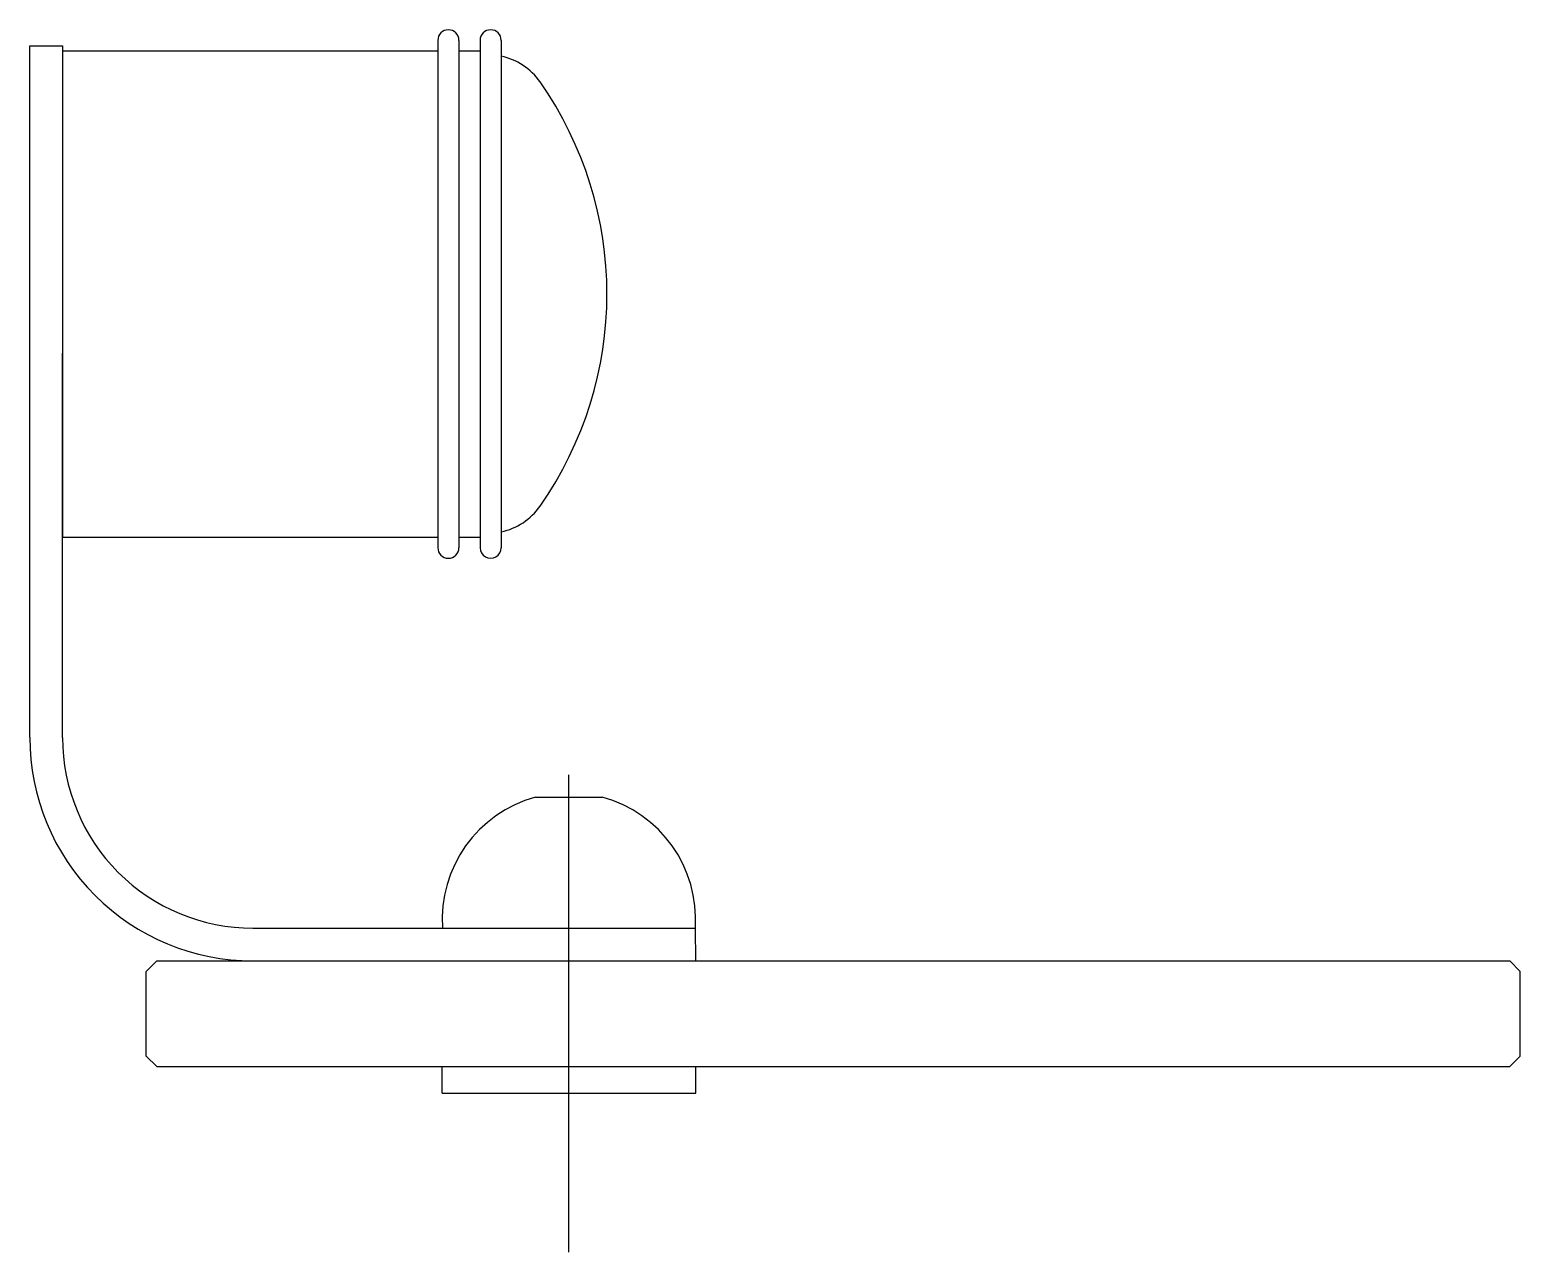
# Model space of a CAD drawing. Extents: x -356.222 to -356.08, y 0.705 to 0.822.
import ezdxf

# ---------------------------------------------------------------- set-up
doc = ezdxf.new("R2010")
doc.units = 0
doc.header["$LTSCALE"] = 0.2
doc.header["$MEASUREMENT"] = 0
doc.linetypes.add('AXES', pattern=[0.54, 0.3, -0.08, 0.08, -0.08])
doc.linetypes.add('CONTINU', pattern=[0])
doc.layers.get('0').update_dxf_attribs({"linetype": 'CONTINUOUS'})
doc.layers.add('DECA_EIXOS', color=5, linetype='AXES')

msp = doc.modelspace()

# ---------------------------------------------------------------- linework, layer by layer
at = {"linetype": 'CONTINU'}
for points in [[(-356.18092, 0.82085, 0.999883), (-356.18293, 0.82085)], [(-356.17689, 0.82085, 0.999926), (-356.1789, 0.82085)], [(-356.17319, 0.81689, 0.190148), (-356.17689, 0.81934)], [(-356.17319, 0.77646, 0.315419), (-356.17319, 0.81689)], [(-356.17689, 0.77401, 0.19014), (-356.17319, 0.77646)], [(-356.18293, 0.7725, 0.999976), (-356.18092, 0.7725)], [(-356.1789, 0.7725, 1.000004), (-356.17689, 0.7725)], [(-356.22181, 0.7544, 0.414654), (-356.20056, 0.73312)], [(-356.21869, 0.75438, 0.414364), (-356.20056, 0.73624)], [(-356.17361, 0.74873, 0.357459), (-356.18249, 0.73624)], [(-356.15839, 0.73624, 0.357459), (-356.16727, 0.74873)]]:
    msp.add_lwpolyline(points, format="xyb", dxfattribs=at)
for points in [[(-356.22181, 0.7544), (-356.22181, 0.82034)], [(-356.22181, 0.82034), (-356.21869, 0.82034)], [(-356.21869, 0.82034), (-356.21869, 0.77351)], [(-356.21869, 0.81984), (-356.18293, 0.81984)], [(-356.18293, 0.82085), (-356.18293, 0.7725)], [(-356.18092, 0.82085), (-356.18092, 0.7725)], [(-356.18092, 0.81984), (-356.1789, 0.81984)], [(-356.1789, 0.82085), (-356.1789, 0.7725)], [(-356.17689, 0.82085), (-356.17689, 0.7725)], [(-356.21869, 0.75438), (-356.21869, 0.79103)], [(-356.21869, 0.78176), (-356.21869, 0.78781)], [(-356.21869, 0.77351), (-356.18293, 0.77351)], [(-356.18092, 0.77351), (-356.1789, 0.77351)], [(-356.17361, 0.74873), (-356.16727, 0.74873)], [(-356.20056, 0.73624), (-356.15839, 0.73624)], [(-356.15835, 0.73312), (-356.15839, 0.73624)], [(-356.21073, 0.73211), (-356.20972, 0.73312)], [(-356.20972, 0.73312), (-356.15835, 0.73312)], [(-356.16289, 0.73312), (-356.08079, 0.73312)], [(-356.08079, 0.73312), (-356.07979, 0.73211)], [(-356.21073, 0.72405), (-356.21073, 0.73211)], [(-356.07979, 0.72405), (-356.07979, 0.73211)], [(-356.21073, 0.72405), (-356.20972, 0.72304)], [(-356.20972, 0.72304), (-356.17044, 0.72304)], [(-356.18253, 0.72052), (-356.18253, 0.72304)], [(-356.17044, 0.72304), (-356.08079, 0.72304)], [(-356.15835, 0.72052), (-356.15835, 0.72304)], [(-356.08079, 0.72304), (-356.07979, 0.72405)], [(-356.18253, 0.72052), (-356.15835, 0.72052)]]:
    msp.add_lwpolyline(points, dxfattribs=at)
at = {"layer": 'DECA_EIXOS'}
msp.add_lwpolyline([(-356.17044, 0.70536), (-356.17044, 0.75084)], dxfattribs=at)

doc.saveas('drawing.dxf')
